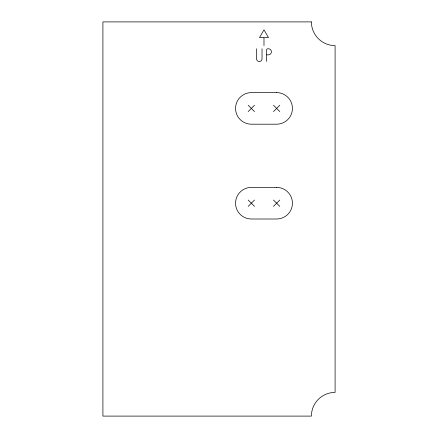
<?xml version="1.0" encoding="UTF-8"?>
<svg xmlns="http://www.w3.org/2000/svg" width="438" height="438" viewBox="0 0 438 438"><rect width="100%" height="100%" fill="white"/><g stroke="black" fill="none" stroke-linecap="round" stroke-linejoin="round"><path stroke-width="0.66" d="M248.187 111.564L254.511 105.24M273.471 111.564L279.789 105.24M248.187 206.358L254.511 200.04M273.471 206.358L279.789 200.04M263.676 37.553L259.515 37.553L263.988 29.8L268.467 37.553L263.988 37.553L263.988 45.601M266.737 54.849L268.368 54.849A3.044 3.044 0 0 0 271.412 51.804A3.044 3.044 0 0 0 268.368 48.76L267.903 48.76A1.484 1.484 0 0 0 266.424 50.239L266.424 61.397M273.471 105.24L279.789 111.564M248.187 105.24L254.511 111.564M273.471 200.04L279.789 206.358M248.187 200.04L254.511 206.358M262.034 48.76L262.034 58.802A2.732 2.732 0 0 1 259.301 61.534A2.732 2.732 0 0 1 256.564 58.802L256.564 48.76M311.391 21.9L102.914 21.9L102.914 416.1L311.391 416.1A23.701 23.701 0 0 1 335.086 392.399L335.086 45.601A23.701 23.701 0 0 1 311.391 21.9M276.63 92.604L251.352 92.604A15.801 15.801 0 0 0 235.551 108.405A15.801 15.801 0 0 0 251.352 124.2L276.63 124.2A15.801 15.801 0 0 0 292.431 108.405A15.801 15.801 0 0 0 276.63 92.604M276.63 187.398L251.352 187.398A15.801 15.801 0 0 0 235.551 203.199A15.801 15.801 0 0 0 251.352 219L276.63 219A15.801 15.801 0 0 0 292.431 203.199A15.801 15.801 0 0 0 276.63 187.398"/></g></svg>
